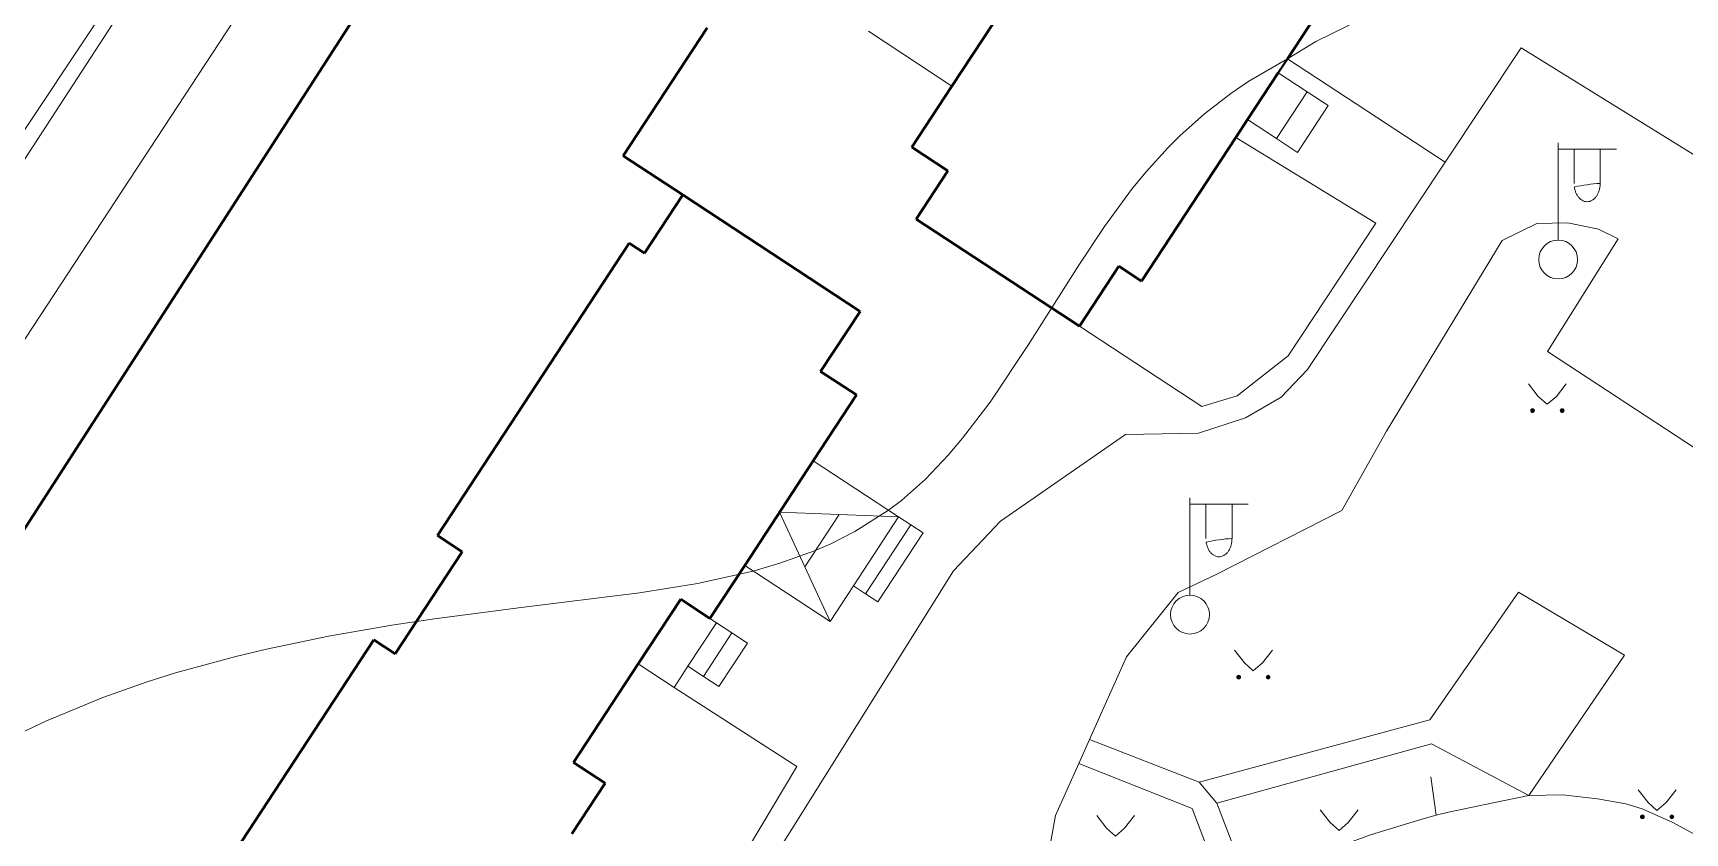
# Model space of a CAD drawing. Extents: x 1000 to 4000, y -5000 to -1000.
# Drawn here: x 1202.2 to 1287.2, y -4264.8 to -4223.6 of the extents above; entities that cross this region are included whole.
import ezdxf

# ---------------------------------------------------------------- set-up
doc = ezdxf.new("R2010")
doc.units = 0
doc.header["$MEASUREMENT"] = 0
for name, color, linetype in [('СЛОЙ_11', 7, 'CONTINUOUS'), ('СЛОЙ_24', 7, 'CONTINUOUS'), ('СЛОЙ_3', 7, 'CONTINUOUS'), ('СЛОЙ_37', 7, 'CONTINUOUS'), ('СЛОЙ_41', 7, 'CONTINUOUS'), ('СЛОЙ_50', 7, 'CONTINUOUS'), ('СЛОЙ_6', 7, 'CONTINUOUS'), ('СЛОЙ_7', 7, 'CONTINUOUS')]:
    doc.layers.add(name, color=color, linetype=linetype)

msp = doc.modelspace()

# ---------------------------------------------------------------- linework, layer by layer
at = {"layer": 'СЛОЙ_11', "color": 253, "linetype": 'Continuous', "lineweight": 0}
msp.add_lwpolyline([(1222.686, -4196.457), (1218.487, -4203.474), (1193.817, -4240.534), (1193.132, -4241.671)], dxfattribs=at)
at = {"layer": 'СЛОЙ_24', "color": 253, "linetype": 'Continuous', "lineweight": 0}
for p, q in [((1262.366, -4242.852), (1256.076, -4238.728)), ((1241.528, -4261.386), (1236.869, -4269.166)), ((1262.227, -4262.192), (1263.147, -4263.273))]:
    msp.add_line(p, q, dxfattribs=at)
for points in [[(1227.741, -4199.823), (1197.576, -4245.775)], [(1274.9, -4230.286), (1278.813, -4224.4)], [(1278.813, -4224.4), (1303.406, -4239.611), (1305.46, -4240.249), (1307.302, -4240.213)], [(1274.9, -4230.286), (1266.778, -4224.956)], [(1271.334, -4233.428), (1264.116, -4229.014)], [(1267.817, -4240.942), (1274.9, -4230.286)], [(1262.366, -4242.852), (1264.188, -4242.305), (1266.809, -4240.25), (1271.334, -4233.428)], [(1277.84, -4234.309), (1279.615, -4233.434), (1281.218, -4233.407), (1282.794, -4233.725), (1283.799, -4234.219)], [(1283.799, -4234.219), (1280.164, -4240.016), (1295.901, -4250.325)], [(1269.579, -4248.206), (1271.878, -4244.122), (1277.84, -4234.309)], [(1237.203, -4320.926), (1222.583, -4311.837), (1232.95, -4295.047), (1233.83, -4292.514), (1234.491, -4289.596), (1234.998, -4286.661), (1234.283, -4281.894), (1234.044, -4279.988), (1234.105, -4275.943), (1241.259, -4264.602), (1249.594, -4251.306), (1252.003, -4248.755), (1258.45, -4244.289), (1262.204, -4244.219), (1264.613, -4243.439), (1266.455, -4242.376), (1267.817, -4240.942)], [(1258.501, -4255.735), (1261.153, -4252.421), (1263.114, -4251.491), (1269.579, -4248.206)], [(1262.227, -4262.192), (1274.114, -4258.975), (1278.681, -4252.41), (1284.136, -4255.651)], [(1256.594, -4259.991), (1258.501, -4255.735)], [(1284.136, -4255.651), (1279.213, -4262.878), (1274.203, -4260.216), (1263.147, -4263.273)], [(1241.528, -4261.386), (1235.201, -4257.31)], [(1256.041, -4261.226), (1256.594, -4259.991)], [(1256.594, -4259.991), (1262.227, -4262.192)], [(1253.796, -4280.166), (1254.283, -4266.929), (1254.84, -4263.907), (1256.041, -4261.226)], [(1256.041, -4261.226), (1261.872, -4263.54)], [(1261.872, -4263.54), (1265.504, -4273.092), (1268.231, -4275.543)], [(1263.147, -4263.273), (1265.061, -4268.275)]]:
    msp.add_lwpolyline(points, dxfattribs=at)
at = {"layer": 'СЛОЙ_3', "color": 253, "linetype": 'Continuous', "lineweight": 0}
for p, q in [((1280.715, -4234.291), (1280.715, -4229.291)), ((1280.715, -4232.291), (1280.715, -4229.291)), ((1280.715, -4229.605), (1283.715, -4229.605)), ((1281.536, -4231.373), (1281.536, -4229.605)), ((1282.878, -4231.373), (1282.878, -4229.605)), ((1261.762, -4252.562), (1261.762, -4247.562)), ((1261.762, -4250.562), (1261.762, -4247.562)), ((1261.762, -4247.876), (1264.762, -4247.876)), ((1262.583, -4249.644), (1262.583, -4247.876)), ((1263.925, -4249.644), (1263.925, -4247.876))]:
    msp.add_line(p, q, dxfattribs=at)
for points in [[(1282.878, -4231.373, -0.035191), (1282.865, -4231.557, -0.036545), (1282.827, -4231.734, -0.03934), (1282.765, -4231.897, -0.0437), (1282.682, -4232.04, -0.049642), (1282.58, -4232.157, -0.056748), (1282.464, -4232.244, -0.0637), (1282.338, -4232.298, -0.068204), (1282.207, -4232.316, -0.068204), (1282.076, -4232.298, -0.0637), (1281.95, -4232.244, -0.056748), (1281.834, -4232.157, -0.049642), (1281.732, -4232.04, -0.0437), (1281.649, -4231.897, -0.03934), (1281.587, -4231.734, -0.036545), (1281.549, -4231.557, -0.035191)], [(1263.925, -4249.644, -0.035191), (1263.912, -4249.828, -0.036545), (1263.874, -4250.005, -0.03934), (1263.812, -4250.168, -0.0437), (1263.729, -4250.311, -0.049642), (1263.627, -4250.428, -0.056748), (1263.511, -4250.515, -0.0637), (1263.385, -4250.569, -0.068204), (1263.254, -4250.587, -0.068204), (1263.123, -4250.569, -0.0637), (1262.997, -4250.515, -0.056748), (1262.881, -4250.428, -0.049642), (1262.779, -4250.311, -0.0437), (1262.696, -4250.168, -0.03934), (1262.634, -4250.005, -0.036545), (1262.596, -4249.828, -0.035191)]]:
    msp.add_lwpolyline(points, format="xyb", close=True, dxfattribs=at)
for centre in [(1280.715, -4235.291), (1261.762, -4253.562)]:
    msp.add_circle(centre, 1, dxfattribs=at)
at = {"layer": 'СЛОЙ_37', "color": 253, "linetype": 'Continuous', "lineweight": 0}
msp.add_lwpolyline([(1193.924, -4242.165), (1212.748, -4213.251), (1223.527, -4197.017)], dxfattribs=at)
at = {"layer": 'СЛОЙ_41', "color": 253, "linetype": 'Continuous', "lineweight": 0}
for p, q in [((1279.185, -4241.681), (1279.695, -4242.331)), ((1281.135, -4241.681), (1280.625, -4242.331)), ((1279.695, -4242.331), (1280.155, -4242.741)), ((1280.625, -4242.331), (1280.155, -4242.741)), ((1264.052, -4255.392), (1264.562, -4256.042)), ((1266.002, -4255.392), (1265.492, -4256.042)), ((1264.562, -4256.042), (1265.022, -4256.452)), ((1265.492, -4256.042), (1265.022, -4256.452)), ((1284.834, -4262.583), (1285.344, -4263.233)), ((1286.784, -4262.583), (1286.274, -4263.233)), ((1256.958, -4263.902), (1257.468, -4264.552)), ((1258.908, -4263.902), (1258.398, -4264.552)), ((1268.467, -4263.607), (1268.977, -4264.257)), ((1270.417, -4263.607), (1269.907, -4264.257)), ((1285.344, -4263.233), (1285.804, -4263.643)), ((1286.274, -4263.233), (1285.804, -4263.643)), ((1257.468, -4264.552), (1257.928, -4264.962)), ((1258.398, -4264.552), (1257.928, -4264.962)), ((1268.977, -4264.257), (1269.437, -4264.667)), ((1269.907, -4264.257), (1269.437, -4264.667))]:
    msp.add_line(p, q, dxfattribs=at)
for centre in [(1279.399, -4243.069), (1280.92, -4243.069), (1264.266, -4256.78), (1265.787, -4256.78), (1285.048, -4263.971), (1286.569, -4263.971)]:
    msp.add_circle(centre, 0.0976, dxfattribs=at)
for points in [[(1279.303, -4243.088), (1279.301, -4243.069), (1279.303, -4243.05)], [(1279.308, -4243.106), (1279.303, -4243.05), (1279.308, -4243.032)], [(1279.303, -4243.088), (1279.303, -4243.05), (1279.308, -4243.106)], [(1279.317, -4243.123), (1279.308, -4243.032), (1279.317, -4243.015)], [(1279.308, -4243.106), (1279.308, -4243.032), (1279.317, -4243.123)], [(1279.33, -4243.138), (1279.317, -4243.015), (1279.33, -4243)], [(1279.317, -4243.123), (1279.317, -4243.015), (1279.33, -4243.138)], [(1279.344, -4243.15), (1279.33, -4243), (1279.344, -4242.988)], [(1279.33, -4243.138), (1279.33, -4243), (1279.344, -4243.15)], [(1279.361, -4243.159), (1279.344, -4242.988), (1279.361, -4242.979)], [(1279.344, -4243.15), (1279.344, -4242.988), (1279.361, -4243.159)], [(1279.38, -4243.165), (1279.361, -4242.979), (1279.38, -4242.973)], [(1279.361, -4243.159), (1279.361, -4242.979), (1279.38, -4243.165)], [(1279.399, -4243.167), (1279.38, -4242.973), (1279.399, -4242.971)], [(1279.38, -4243.165), (1279.38, -4242.973), (1279.399, -4243.167)], [(1280.824, -4243.088), (1280.822, -4243.069), (1280.824, -4243.05)], [(1280.829, -4243.106), (1280.824, -4243.05), (1280.829, -4243.032)], [(1280.824, -4243.088), (1280.824, -4243.05), (1280.829, -4243.106)], [(1280.838, -4243.123), (1280.829, -4243.032), (1280.838, -4243.015)], [(1280.829, -4243.106), (1280.829, -4243.032), (1280.838, -4243.123)], [(1280.851, -4243.138), (1280.838, -4243.015), (1280.851, -4243)], [(1280.838, -4243.123), (1280.838, -4243.015), (1280.851, -4243.138)], [(1280.865, -4243.15), (1280.851, -4243), (1280.865, -4242.988)], [(1280.851, -4243.138), (1280.851, -4243), (1280.865, -4243.15)], [(1280.882, -4243.159), (1280.865, -4242.988), (1280.882, -4242.979)], [(1280.865, -4243.15), (1280.865, -4242.988), (1280.882, -4243.159)], [(1280.901, -4243.165), (1280.882, -4242.979), (1280.901, -4242.973)], [(1280.882, -4243.159), (1280.882, -4242.979), (1280.901, -4243.165)], [(1280.92, -4243.167), (1280.901, -4242.973), (1280.92, -4242.971)], [(1280.901, -4243.165), (1280.901, -4242.973), (1280.92, -4243.167)], [(1264.17, -4256.799), (1264.168, -4256.78), (1264.17, -4256.761)], [(1264.175, -4256.817), (1264.17, -4256.761), (1264.175, -4256.743)], [(1264.17, -4256.799), (1264.17, -4256.761), (1264.175, -4256.817)], [(1264.184, -4256.834), (1264.175, -4256.743), (1264.184, -4256.726)], [(1264.175, -4256.817), (1264.175, -4256.743), (1264.184, -4256.834)], [(1264.197, -4256.849), (1264.184, -4256.726), (1264.197, -4256.711)], [(1264.184, -4256.834), (1264.184, -4256.726), (1264.197, -4256.849)], [(1264.211, -4256.861), (1264.197, -4256.711), (1264.211, -4256.699)], [(1264.197, -4256.849), (1264.197, -4256.711), (1264.211, -4256.861)], [(1264.228, -4256.87), (1264.211, -4256.699), (1264.228, -4256.69)], [(1264.211, -4256.861), (1264.211, -4256.699), (1264.228, -4256.87)], [(1264.247, -4256.876), (1264.228, -4256.69), (1264.247, -4256.684)], [(1264.228, -4256.87), (1264.228, -4256.69), (1264.247, -4256.876)], [(1264.266, -4256.878), (1264.247, -4256.684), (1264.266, -4256.682)], [(1264.247, -4256.876), (1264.247, -4256.684), (1264.266, -4256.878)], [(1265.691, -4256.799), (1265.689, -4256.78), (1265.691, -4256.761)], [(1265.696, -4256.817), (1265.691, -4256.761), (1265.696, -4256.743)], [(1265.691, -4256.799), (1265.691, -4256.761), (1265.696, -4256.817)], [(1265.705, -4256.834), (1265.696, -4256.743), (1265.705, -4256.726)], [(1265.696, -4256.817), (1265.696, -4256.743), (1265.705, -4256.834)], [(1265.718, -4256.849), (1265.705, -4256.726), (1265.718, -4256.711)], [(1265.705, -4256.834), (1265.705, -4256.726), (1265.718, -4256.849)], [(1265.732, -4256.861), (1265.718, -4256.711), (1265.732, -4256.699)], [(1265.718, -4256.849), (1265.718, -4256.711), (1265.732, -4256.861)], [(1265.749, -4256.87), (1265.732, -4256.699), (1265.749, -4256.69)], [(1265.732, -4256.861), (1265.732, -4256.699), (1265.749, -4256.87)], [(1265.768, -4256.876), (1265.749, -4256.69), (1265.768, -4256.684)], [(1265.749, -4256.87), (1265.749, -4256.69), (1265.768, -4256.876)], [(1265.787, -4256.878), (1265.768, -4256.684), (1265.787, -4256.682)], [(1265.768, -4256.876), (1265.768, -4256.684), (1265.787, -4256.878)], [(1284.952, -4263.99), (1284.95, -4263.971), (1284.952, -4263.952)], [(1284.957, -4264.008), (1284.952, -4263.952), (1284.957, -4263.934)], [(1284.952, -4263.99), (1284.952, -4263.952), (1284.957, -4264.008)], [(1284.966, -4264.025), (1284.957, -4263.934), (1284.966, -4263.917)], [(1284.957, -4264.008), (1284.957, -4263.934), (1284.966, -4264.025)], [(1284.979, -4264.04), (1284.966, -4263.917), (1284.979, -4263.902)], [(1284.966, -4264.025), (1284.966, -4263.917), (1284.979, -4264.04)], [(1284.993, -4264.052), (1284.979, -4263.902), (1284.993, -4263.89)], [(1284.979, -4264.04), (1284.979, -4263.902), (1284.993, -4264.052)], [(1285.01, -4264.061), (1284.993, -4263.89), (1285.01, -4263.881)], [(1284.993, -4264.052), (1284.993, -4263.89), (1285.01, -4264.061)], [(1285.029, -4264.067), (1285.01, -4263.881), (1285.029, -4263.875)], [(1285.01, -4264.061), (1285.01, -4263.881), (1285.029, -4264.067)], [(1285.048, -4264.069), (1285.029, -4263.875), (1285.048, -4263.873)], [(1285.029, -4264.067), (1285.029, -4263.875), (1285.048, -4264.069)], [(1286.473, -4263.99), (1286.471, -4263.971), (1286.473, -4263.952)], [(1286.478, -4264.008), (1286.473, -4263.952), (1286.478, -4263.934)], [(1286.473, -4263.99), (1286.473, -4263.952), (1286.478, -4264.008)], [(1286.487, -4264.025), (1286.478, -4263.934), (1286.487, -4263.917)], [(1286.478, -4264.008), (1286.478, -4263.934), (1286.487, -4264.025)], [(1286.5, -4264.04), (1286.487, -4263.917), (1286.5, -4263.902)], [(1286.487, -4264.025), (1286.487, -4263.917), (1286.5, -4264.04)], [(1286.514, -4264.052), (1286.5, -4263.902), (1286.514, -4263.89)], [(1286.5, -4264.04), (1286.5, -4263.902), (1286.514, -4264.052)], [(1286.531, -4264.061), (1286.514, -4263.89), (1286.531, -4263.881)], [(1286.514, -4264.052), (1286.514, -4263.89), (1286.531, -4264.061)], [(1286.55, -4264.067), (1286.531, -4263.881), (1286.55, -4263.875)], [(1286.531, -4264.061), (1286.531, -4263.881), (1286.55, -4264.067)], [(1286.569, -4264.069), (1286.55, -4263.875), (1286.569, -4263.873)], [(1286.55, -4264.067), (1286.55, -4263.875), (1286.569, -4264.069)]]:
    msp.add_solid(points, dxfattribs=at)
at = {"layer": 'СЛОЙ_41', "color": 253, "linetype": 'Continuous', "lineweight": 0, "extrusion": (0, 0, -1)}
for points in [[(-1279.399, -4243.167), (-1279.399, -4242.971), (-1279.418, -4243.165)], [(-1279.418, -4243.165), (-1279.399, -4242.971), (-1279.418, -4242.973)], [(-1279.418, -4243.165), (-1279.418, -4242.973), (-1279.436, -4243.159)], [(-1279.436, -4243.159), (-1279.418, -4242.973), (-1279.436, -4242.979)], [(-1279.436, -4243.159), (-1279.436, -4242.979), (-1279.453, -4243.15)], [(-1279.453, -4243.15), (-1279.436, -4242.979), (-1279.453, -4242.988)], [(-1279.453, -4243.15), (-1279.453, -4242.988), (-1279.468, -4243.138)], [(-1279.468, -4243.138), (-1279.453, -4242.988), (-1279.468, -4243)], [(-1279.468, -4243.138), (-1279.468, -4243), (-1279.48, -4243.123)], [(-1279.48, -4243.123), (-1279.468, -4243), (-1279.48, -4243.015)], [(-1279.48, -4243.123), (-1279.48, -4243.015), (-1279.489, -4243.106)], [(-1279.489, -4243.106), (-1279.48, -4243.015), (-1279.489, -4243.032)], [(-1279.489, -4243.106), (-1279.489, -4243.032), (-1279.494, -4243.088)], [(-1279.494, -4243.088), (-1279.489, -4243.032), (-1279.494, -4243.05)], [(-1279.494, -4243.088), (-1279.494, -4243.05), (-1279.496, -4243.069)], [(-1280.92, -4243.167), (-1280.92, -4242.971), (-1280.939, -4243.165)], [(-1280.939, -4243.165), (-1280.92, -4242.971), (-1280.939, -4242.973)], [(-1280.939, -4243.165), (-1280.939, -4242.973), (-1280.957, -4243.159)], [(-1280.957, -4243.159), (-1280.939, -4242.973), (-1280.957, -4242.979)], [(-1280.957, -4243.159), (-1280.957, -4242.979), (-1280.974, -4243.15)], [(-1280.974, -4243.15), (-1280.957, -4242.979), (-1280.974, -4242.988)], [(-1280.974, -4243.15), (-1280.974, -4242.988), (-1280.989, -4243.138)], [(-1280.989, -4243.138), (-1280.974, -4242.988), (-1280.989, -4243)], [(-1280.989, -4243.138), (-1280.989, -4243), (-1281.001, -4243.123)], [(-1281.001, -4243.123), (-1280.989, -4243), (-1281.001, -4243.015)], [(-1281.001, -4243.123), (-1281.001, -4243.015), (-1281.01, -4243.106)], [(-1281.01, -4243.106), (-1281.001, -4243.015), (-1281.01, -4243.032)], [(-1281.01, -4243.106), (-1281.01, -4243.032), (-1281.015, -4243.088)], [(-1281.015, -4243.088), (-1281.01, -4243.032), (-1281.015, -4243.05)], [(-1281.015, -4243.088), (-1281.015, -4243.05), (-1281.017, -4243.069)], [(-1264.266, -4256.878), (-1264.266, -4256.682), (-1264.285, -4256.876)], [(-1264.285, -4256.876), (-1264.266, -4256.682), (-1264.285, -4256.684)], [(-1264.285, -4256.876), (-1264.285, -4256.684), (-1264.303, -4256.87)], [(-1264.303, -4256.87), (-1264.285, -4256.684), (-1264.303, -4256.69)], [(-1264.303, -4256.87), (-1264.303, -4256.69), (-1264.32, -4256.861)], [(-1264.32, -4256.861), (-1264.303, -4256.69), (-1264.32, -4256.699)], [(-1264.32, -4256.861), (-1264.32, -4256.699), (-1264.335, -4256.849)], [(-1264.335, -4256.849), (-1264.32, -4256.699), (-1264.335, -4256.711)], [(-1264.335, -4256.849), (-1264.335, -4256.711), (-1264.347, -4256.834)], [(-1264.347, -4256.834), (-1264.335, -4256.711), (-1264.347, -4256.726)], [(-1264.347, -4256.834), (-1264.347, -4256.726), (-1264.356, -4256.817)], [(-1264.356, -4256.817), (-1264.347, -4256.726), (-1264.356, -4256.743)], [(-1264.356, -4256.817), (-1264.356, -4256.743), (-1264.361, -4256.799)], [(-1264.361, -4256.799), (-1264.356, -4256.743), (-1264.361, -4256.761)], [(-1264.361, -4256.799), (-1264.361, -4256.761), (-1264.363, -4256.78)], [(-1265.787, -4256.878), (-1265.787, -4256.682), (-1265.806, -4256.876)], [(-1265.806, -4256.876), (-1265.787, -4256.682), (-1265.806, -4256.684)], [(-1265.806, -4256.876), (-1265.806, -4256.684), (-1265.824, -4256.87)], [(-1265.824, -4256.87), (-1265.806, -4256.684), (-1265.824, -4256.69)], [(-1265.824, -4256.87), (-1265.824, -4256.69), (-1265.841, -4256.861)], [(-1265.841, -4256.861), (-1265.824, -4256.69), (-1265.841, -4256.699)], [(-1265.841, -4256.861), (-1265.841, -4256.699), (-1265.856, -4256.849)], [(-1265.856, -4256.849), (-1265.841, -4256.699), (-1265.856, -4256.711)], [(-1265.856, -4256.849), (-1265.856, -4256.711), (-1265.868, -4256.834)], [(-1265.868, -4256.834), (-1265.856, -4256.711), (-1265.868, -4256.726)], [(-1265.868, -4256.834), (-1265.868, -4256.726), (-1265.877, -4256.817)], [(-1265.877, -4256.817), (-1265.868, -4256.726), (-1265.877, -4256.743)], [(-1265.877, -4256.817), (-1265.877, -4256.743), (-1265.882, -4256.799)], [(-1265.882, -4256.799), (-1265.877, -4256.743), (-1265.882, -4256.761)], [(-1265.882, -4256.799), (-1265.882, -4256.761), (-1265.884, -4256.78)], [(-1285.048, -4264.069), (-1285.048, -4263.873), (-1285.067, -4264.067)], [(-1285.067, -4264.067), (-1285.048, -4263.873), (-1285.067, -4263.875)], [(-1285.067, -4264.067), (-1285.067, -4263.875), (-1285.085, -4264.061)], [(-1285.085, -4264.061), (-1285.067, -4263.875), (-1285.085, -4263.881)], [(-1285.085, -4264.061), (-1285.085, -4263.881), (-1285.102, -4264.052)], [(-1285.102, -4264.052), (-1285.085, -4263.881), (-1285.102, -4263.89)], [(-1285.102, -4264.052), (-1285.102, -4263.89), (-1285.117, -4264.04)], [(-1285.117, -4264.04), (-1285.102, -4263.89), (-1285.117, -4263.902)], [(-1285.117, -4264.04), (-1285.117, -4263.902), (-1285.129, -4264.025)], [(-1285.129, -4264.025), (-1285.117, -4263.902), (-1285.129, -4263.917)], [(-1285.129, -4264.025), (-1285.129, -4263.917), (-1285.138, -4264.008)], [(-1285.138, -4264.008), (-1285.129, -4263.917), (-1285.138, -4263.934)], [(-1285.138, -4264.008), (-1285.138, -4263.934), (-1285.143, -4263.99)], [(-1285.143, -4263.99), (-1285.138, -4263.934), (-1285.143, -4263.952)], [(-1285.143, -4263.99), (-1285.143, -4263.952), (-1285.145, -4263.971)], [(-1286.569, -4264.069), (-1286.569, -4263.873), (-1286.588, -4264.067)], [(-1286.588, -4264.067), (-1286.569, -4263.873), (-1286.588, -4263.875)], [(-1286.588, -4264.067), (-1286.588, -4263.875), (-1286.606, -4264.061)], [(-1286.606, -4264.061), (-1286.588, -4263.875), (-1286.606, -4263.881)], [(-1286.606, -4264.061), (-1286.606, -4263.881), (-1286.623, -4264.052)], [(-1286.623, -4264.052), (-1286.606, -4263.881), (-1286.623, -4263.89)], [(-1286.623, -4264.052), (-1286.623, -4263.89), (-1286.638, -4264.04)], [(-1286.638, -4264.04), (-1286.623, -4263.89), (-1286.638, -4263.902)], [(-1286.638, -4264.04), (-1286.638, -4263.902), (-1286.65, -4264.025)], [(-1286.65, -4264.025), (-1286.638, -4263.902), (-1286.65, -4263.917)], [(-1286.65, -4264.025), (-1286.65, -4263.917), (-1286.659, -4264.008)], [(-1286.659, -4264.008), (-1286.65, -4263.917), (-1286.659, -4263.934)], [(-1286.659, -4264.008), (-1286.659, -4263.934), (-1286.664, -4263.99)], [(-1286.664, -4263.99), (-1286.659, -4263.934), (-1286.664, -4263.952)], [(-1286.664, -4263.99), (-1286.664, -4263.952), (-1286.666, -4263.971)]]:
    msp.add_solid(points, dxfattribs=at)
at = {"layer": 'СЛОЙ_50', "color": 253, "linetype": 'Continuous', "lineweight": 0}
for points in [[(1201.482, -4259.693), (1202.891, -4259.024), (1205.786, -4257.824), (1208.021, -4257.036), (1209.539, -4256.559), (1212.636, -4255.712), (1214.213, -4255.337), (1217.416, -4254.672), (1220.676, -4254.106), (1222.877, -4253.774), (1227.331, -4253.194), (1233.429, -4252.448), (1236.404, -4251.965), (1239.271, -4251.321), (1240.651, -4250.919), (1242.423, -4250.281), (1243.276, -4249.914), (1244.51, -4249.294), (1246.248, -4248.195), (1246.904, -4247.692), (1248.151, -4246.586), (1249.318, -4245.361), (1250.059, -4244.488), (1251.468, -4242.633), (1253.457, -4239.661), (1256.036, -4235.579), (1257.362, -4233.589), (1258.754, -4231.692), (1259.484, -4230.793), (1260.632, -4229.521), (1261.241, -4228.917), (1262.515, -4227.786), (1263.857, -4226.749), (1264.788, -4226.104), (1266.778, -4224.956), (1268.239, -4224.074), (1271.398, -4222.528)], [(1274.442, -4263.886), (1274.158, -4261.906)], [(1259.337, -4270.77), (1259.956, -4270.23), (1261.477, -4269.177), (1263.267, -4268.175), (1264.545, -4267.544), (1267.134, -4266.4), (1269.557, -4265.442), (1271.06, -4264.903), (1273.813, -4264.048), (1274.442, -4263.886), (1275.07, -4263.724), (1277.365, -4263.258), (1279.213, -4262.878), (1280.945, -4262.836), (1282.749, -4263.038), (1284.202, -4263.297), (1285.035, -4263.566), (1286.611, -4264.253), (1288.611, -4265.335)]]:
    msp.add_lwpolyline(points, dxfattribs=at)
at = {"layer": 'СЛОЙ_6', "color": 253, "linetype": 'Continuous', "lineweight": 50}
for p, q in [((1223.908, -4214.839), (1201.528, -4249.534)), ((1236.904, -4223.367), (1232.583, -4229.951)), ((1247.443, -4229.514), (1249.297, -4230.731)), ((1249.297, -4230.731), (1247.669, -4233.211)), ((1247.669, -4233.211), (1256.076, -4238.728)), ((1232.891, -4234.448), (1223.022, -4249.488)), ((1232.891, -4234.448), (1233.679, -4234.965)), ((1258.105, -4235.636), (1256.076, -4238.728)), ((1258.105, -4235.636), (1259.269, -4236.4)), ((1244.779, -4237.957), (1242.747, -4241.054)), ((1244.59, -4242.262), (1242.747, -4241.054)), ((1223.022, -4249.488), (1224.298, -4250.326)), ((1224.298, -4250.326), (1220.848, -4255.585)), ((1237.045, -4253.76), (1235.542, -4252.773)), ((1219.748, -4254.863), (1210.095, -4269.572)), ((1219.748, -4254.863), (1220.848, -4255.585)), ((1231.651, -4262.23), (1230.032, -4261.168))]:
    msp.add_line(p, q, dxfattribs=at)
at = {"layer": 'СЛОЙ_6', "color": 253, "linetype": 'Continuous', "lineweight": 40}
for points in [[(1253.221, -4220.709), (1249.51, -4226.363)], [(1268.908, -4221.711), (1266.778, -4224.956)], [(1266.306, -4225.677), (1264.723, -4228.089)], [(1266.778, -4224.956), (1266.306, -4225.677)], [(1249.51, -4226.363), (1247.443, -4229.514)], [(1264.723, -4228.089), (1264.116, -4229.014)], [(1264.116, -4229.014), (1259.269, -4236.4)], [(1235.648, -4231.964), (1232.583, -4229.951)], [(1235.648, -4231.964), (1233.679, -4234.965)], [(1244.779, -4237.957), (1235.648, -4231.964)], [(1244.59, -4242.262), (1242.365, -4245.652)], [(1242.365, -4245.652), (1238.837, -4251.029)], [(1238.837, -4251.029), (1237.045, -4253.76)], [(1235.542, -4252.773), (1233.358, -4256.1)], [(1233.358, -4256.1), (1230.032, -4261.168)], [(1231.651, -4262.23), (1229.94, -4264.838)]]:
    msp.add_lwpolyline(points, dxfattribs=at)
at = {"layer": 'СЛОЙ_7', "color": 253, "linetype": 'Continuous', "lineweight": 0}
for p, q in [((1249.51, -4226.363), (1245.212, -4223.543)), ((1266.306, -4225.677), (1267.795, -4226.654)), ((1267.795, -4226.654), (1266.212, -4229.066)), ((1268.881, -4227.367), (1267.299, -4229.779)), ((1267.795, -4226.654), (1268.881, -4227.367)), ((1264.723, -4228.089), (1266.212, -4229.066)), ((1266.212, -4229.066), (1267.299, -4229.779)), ((1242.365, -4245.652), (1246.761, -4248.537)), ((1246.761, -4248.537), (1240.628, -4248.3)), ((1240.628, -4248.3), (1241.93, -4251.107)), ((1243.695, -4248.418), (1241.93, -4251.107)), ((1244.436, -4252.081), (1246.761, -4248.537)), ((1247.39, -4248.949), (1246.761, -4248.537)), ((1245.065, -4252.493), (1247.39, -4248.949)), ((1245.693, -4252.906), (1248.019, -4249.362)), ((1248.019, -4249.362), (1247.39, -4248.949)), ((1238.837, -4251.029), (1243.233, -4253.914)), ((1241.93, -4251.107), (1243.233, -4253.914)), ((1243.233, -4253.914), (1244.436, -4252.081)), ((1244.436, -4252.081), (1245.065, -4252.493)), ((1245.065, -4252.493), (1245.693, -4252.906)), ((1237.384, -4253.983), (1237.045, -4253.76)), ((1235.913, -4256.224), (1237.384, -4253.983)), ((1236.709, -4256.746), (1238.18, -4254.505)), ((1238.18, -4254.505), (1237.384, -4253.983)), ((1238.975, -4255.027), (1238.18, -4254.505)), ((1237.504, -4257.268), (1238.975, -4255.027)), ((1233.358, -4256.1), (1235.201, -4257.31)), ((1235.201, -4257.31), (1235.913, -4256.224)), ((1235.913, -4256.224), (1236.709, -4256.746)), ((1236.709, -4256.746), (1237.504, -4257.268))]:
    msp.add_line(p, q, dxfattribs=at)

doc.saveas('drawing.dxf')
